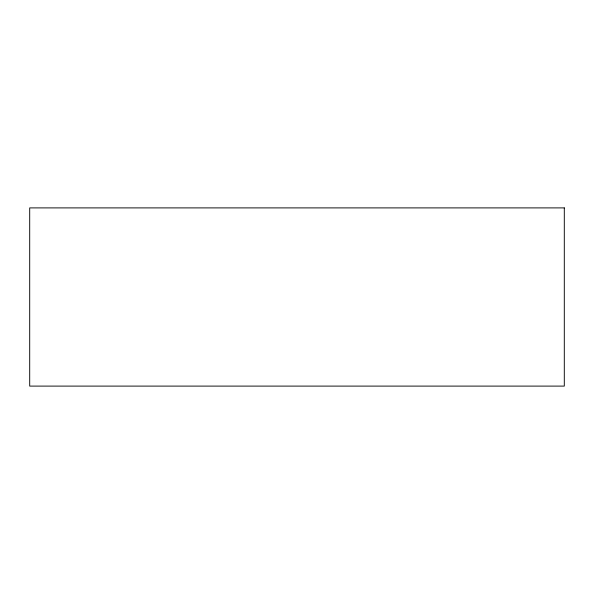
<?xml version="1.0" encoding="UTF-8"?>
<svg xmlns="http://www.w3.org/2000/svg" width="594" height="594" viewBox="0 0 594 594"><rect width="100%" height="100%" fill="white"/><g stroke="black" fill="none" stroke-linecap="round" stroke-linejoin="round"><path stroke-width="0.89" d="M564.3 207.9L29.7 207.9L29.7 386.1L564.3 386.1L564.3 207.9"/></g></svg>
